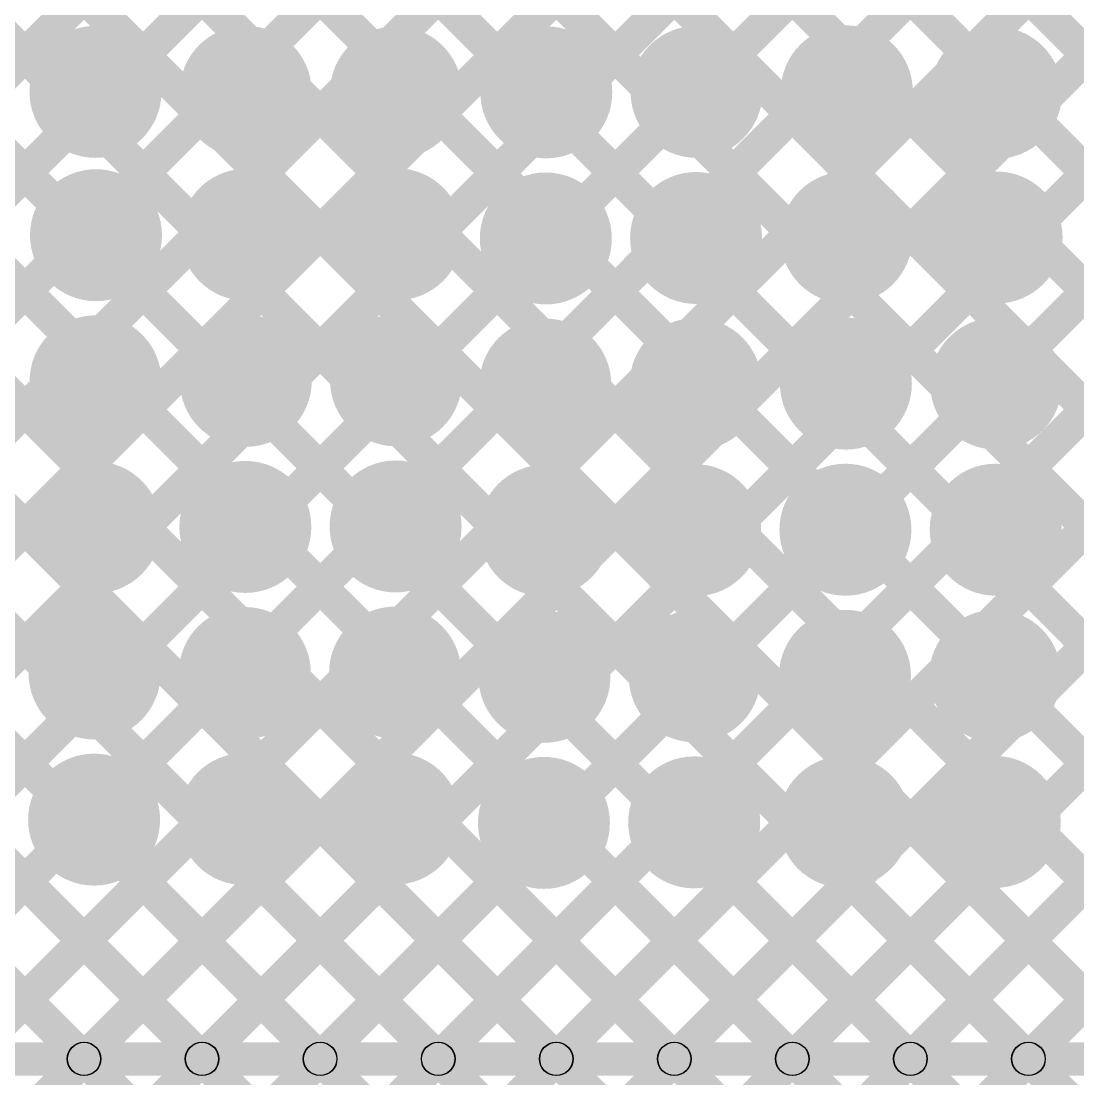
# Model space of a CAD drawing. Header units: millimetres. Extents: x -0.24 to 2.5, y 0 to 2.55.
# Drawn here: x 1.858 to 2.1111, y 0.7962 to 1.0496 of the extents above; entities that cross this region are included whole.
import ezdxf

# ---------------------------------------------------------------- set-up
doc = ezdxf.new("R2010")
doc.units = ezdxf.units.MM
doc.header["$MEASUREMENT"] = 0
for name, color, linetype in [('BottomLayer', 5, 'Continuous'), ('BottomSolder', 6, 'Continuous'), ('TopLayer', 1, 'Continuous'), ('TopSolder', 216, 'Continuous'), ('ViaHoleLayer', 16, 'Continuous')]:
    doc.layers.add(name, color=color, linetype=linetype)

msp = doc.modelspace()

# ---------------------------------------------------------------- hatches: boundary and pattern name
at = {"layer": 'BottomLayer'}
for points in [[(1.59671, 1.52424), (1.60236, 1.5299), (2.40183, 0.73044), (2.39617, 0.72478)], [(1.63789, 1.51135), (1.64354, 1.517), (2.40183, 0.75872), (2.39617, 0.75306)], [(1.58372, 1.50895), (1.58937, 1.5146), (2.40183, 0.70215), (2.39617, 0.69649)], [(1.56771, 1.49667), (1.57337, 1.50233), (2.40183, 0.67387), (2.39617, 0.66821)], [(1.5484, 1.48769), (1.55406, 1.49335), (2.40183, 0.64558), (2.39617, 0.63993)], [(1.5248, 1.48302), (1.53045, 1.48867), (2.2963, 0.72283), (2.29064, 0.71717)], [(1.50499, 1.47454), (1.51065, 1.48019), (2.26801, 0.72283), (2.26236, 0.71717)], [(1.49141, 1.45984), (1.49706, 1.46549), (2.17873, 0.78383), (2.17307, 0.77817)], [(1.48377, 1.43919), (1.48943, 1.44485), (2.15044, 0.78383), (2.14479, 0.77817)], [(1.48317, 1.4115), (1.48883, 1.41716), (2.13583, 0.77016), (2.13017, 0.7645)], [(1.48317, 1.38322), (1.48883, 1.38888), (2.13583, 0.74188), (2.13017, 0.73622)], [(1.48317, 1.35494), (1.48883, 1.36059), (2.13583, 0.71359), (2.13017, 0.70794)], [(1.48317, 1.32665), (1.48883, 1.33231), (2.10831, 0.71283), (2.10265, 0.70717)], [(1.48317, 1.29837), (1.48883, 1.30402), (2.08002, 0.71283), (2.07437, 0.70717)], [(1.48317, 1.27008), (1.48883, 1.27574), (2.05174, 0.71283), (2.04608, 0.70717)], [(1.48317, 1.2418), (1.48883, 1.24745), (2.02345, 0.71283), (2.0178, 0.70717)], [(1.48317, 1.21351), (1.48883, 1.21917), (1.99517, 0.71283), (1.98951, 0.70717)], [(1.55026, 0.72717), (1.5446, 0.73283), (2.00754, 1.19577), (2.01319, 1.19011)], [(1.48317, 1.18523), (1.48883, 1.19089), (1.97583, 0.70389), (1.97017, 0.69823)], [(1.5788, 0.72743), (1.57315, 0.73309), (2.02504, 1.18499), (2.0307, 1.17933)], [(1.57459, 0.66665), (1.56893, 0.6723), (2.079, 1.18238), (2.08466, 1.17672)], [(1.57906, 0.64284), (1.57341, 0.6485), (2.10729, 1.18238), (2.11294, 1.17672)], [(1.59449, 0.71484), (1.58883, 0.72049), (2.05072, 1.18238), (2.05637, 1.17672)], [(1.22183, 0.25732), (1.21617, 0.26298), (2.12965, 1.17646), (2.13531, 1.1708)], [(1.94052, 0.69317), (1.93486, 0.69883), (2.39617, 1.16014), (2.40183, 1.15448)], [(1.22183, 0.22904), (1.21617, 0.23469), (2.13714, 1.15567), (2.1428, 1.15001)], [(1.222, 0.20092), (1.21634, 0.20658), (2.16059, 1.15083), (2.16625, 1.14517)], [(1.23126, 0.1819), (1.22561, 0.18756), (2.18887, 1.15083), (2.19453, 1.14517)], [(1.25088, 0.17323), (1.24522, 0.17889), (2.21716, 1.15083), (2.22282, 1.14517)], [(1.2791, 0.17317), (1.27344, 0.17883), (2.24544, 1.15083), (2.2511, 1.14517)], [(1.30738, 0.17317), (1.30173, 0.17883), (2.27373, 1.15083), (2.27938, 1.14517)], [(1.33567, 0.17317), (1.33001, 0.17883), (2.30201, 1.15083), (2.30767, 1.14517)], [(1.36395, 0.17317), (1.3583, 0.17883), (2.3303, 1.15083), (2.33595, 1.14517)], [(1.89669, 0.67762), (1.89103, 0.68328), (2.35905, 1.15129), (2.3647, 1.14564)], [(1.98281, 0.70717), (1.97715, 0.71283), (2.39617, 1.13185), (2.40183, 1.12619)], [(2.01109, 0.70717), (2.00543, 0.71283), (2.39617, 1.10357), (2.40183, 1.09791)]]:
    msp.add_hatch(color=5, dxfattribs=at).paths.add_polyline_path(points)
h = msp.add_hatch(color=5, dxfattribs=at)
edge = h.paths.add_edge_path()
edge.add_arc((1.87577, 1.03267), 0.01181, 0, 360)
h = msp.add_hatch(color=5, dxfattribs=at)
edge = h.paths.add_edge_path()
edge.add_arc((1.91177, 1.03267), 0.01181, 0, 360)
h = msp.add_hatch(color=5, dxfattribs=at)
edge = h.paths.add_edge_path()
edge.add_arc((1.94777, 1.03255), 0.01181, 0, 360)
h = msp.add_hatch(color=5, dxfattribs=at)
edge = h.paths.add_edge_path()
edge.add_arc((1.98377, 1.03255), 0.01181, 0, 360)
h = msp.add_hatch(color=5, dxfattribs=at)
edge = h.paths.add_edge_path()
edge.add_arc((2.01977, 1.03267), 0.01181, 0, 360)
h = msp.add_hatch(color=5, dxfattribs=at)
edge = h.paths.add_edge_path()
edge.add_arc((2.05577, 1.03278), 0.01181, 0, 360)
h = msp.add_hatch(color=5, dxfattribs=at)
edge = h.paths.add_edge_path()
edge.add_arc((2.09154, 1.03244), 0.01181, 0, 360)
h = msp.add_hatch(color=5, dxfattribs=at)
edge = h.paths.add_edge_path()
edge.add_arc((1.87589, 0.99833), 0.01181, 0, 360)
h = msp.add_hatch(color=5, dxfattribs=at)
edge = h.paths.add_edge_path()
edge.add_arc((1.91189, 0.99845), 0.01181, 0, 360)
h = msp.add_hatch(color=5, dxfattribs=at)
edge = h.paths.add_edge_path()
edge.add_arc((1.94789, 0.99856), 0.01181, 0, 360)
h = msp.add_hatch(color=5, dxfattribs=at)
edge = h.paths.add_edge_path()
edge.add_arc((1.98366, 0.99755), 0.01181, 0, 360)
h = msp.add_hatch(color=5, dxfattribs=at)
edge = h.paths.add_edge_path()
edge.add_arc((2.01966, 0.99767), 0.01181, 0, 360)
h = msp.add_hatch(color=5, dxfattribs=at)
edge = h.paths.add_edge_path()
edge.add_arc((2.05566, 0.99778), 0.01181, 0, 360)
h = msp.add_hatch(color=5, dxfattribs=at)
edge = h.paths.add_edge_path()
edge.add_arc((2.09166, 0.99778), 0.01181, 0, 360)
h = msp.add_hatch(color=5, dxfattribs=at)
edge = h.paths.add_edge_path()
edge.add_arc((1.87578, 0.96333), 0.01181, 0, 360)
h = msp.add_hatch(color=5, dxfattribs=at)
edge = h.paths.add_edge_path()
edge.add_arc((1.91178, 0.96345), 0.01181, 0, 360)
h = msp.add_hatch(color=5, dxfattribs=at)
edge = h.paths.add_edge_path()
edge.add_arc((1.94778, 0.96356), 0.01181, 0, 360)
h = msp.add_hatch(color=5, dxfattribs=at)
edge = h.paths.add_edge_path()
edge.add_arc((1.98355, 0.96255), 0.01181, 0, 360)
h = msp.add_hatch(color=5, dxfattribs=at)
edge = h.paths.add_edge_path()
edge.add_arc((2.01955, 0.96267), 0.01181, 0, 360)
h = msp.add_hatch(color=5, dxfattribs=at)
edge = h.paths.add_edge_path()
edge.add_arc((2.05555, 0.96278), 0.01181, 0, 360)
h = msp.add_hatch(color=5, dxfattribs=at)
edge = h.paths.add_edge_path()
edge.add_arc((2.09155, 0.96278), 0.01181, 0, 360)
h = msp.add_hatch(color=5, dxfattribs=at)
edge = h.paths.add_edge_path()
edge.add_arc((1.87567, 0.92833), 0.01181, 0, 360)
h = msp.add_hatch(color=5, dxfattribs=at)
edge = h.paths.add_edge_path()
edge.add_arc((1.91167, 0.92845), 0.01181, 0, 360)
h = msp.add_hatch(color=5, dxfattribs=at)
edge = h.paths.add_edge_path()
edge.add_arc((1.94767, 0.92856), 0.01181, 0, 360)
h = msp.add_hatch(color=5, dxfattribs=at)
edge = h.paths.add_edge_path()
edge.add_arc((1.98344, 0.92755), 0.01181, 0, 360)
h = msp.add_hatch(color=5, dxfattribs=at)
edge = h.paths.add_edge_path()
edge.add_arc((2.01944, 0.92767), 0.01181, 0, 360)
h = msp.add_hatch(color=5, dxfattribs=at)
edge = h.paths.add_edge_path()
edge.add_arc((2.05544, 0.92778), 0.01181, 0, 360)
h = msp.add_hatch(color=5, dxfattribs=at)
edge = h.paths.add_edge_path()
edge.add_arc((2.09144, 0.92778), 0.01181, 0, 360)
h = msp.add_hatch(color=5, dxfattribs=at)
edge = h.paths.add_edge_path()
edge.add_arc((1.87555, 0.89333), 0.01181, 0, 360)
h = msp.add_hatch(color=5, dxfattribs=at)
edge = h.paths.add_edge_path()
edge.add_arc((1.91155, 0.89345), 0.01181, 0, 360)
h = msp.add_hatch(color=5, dxfattribs=at)
edge = h.paths.add_edge_path()
edge.add_arc((1.94755, 0.89356), 0.01181, 0, 360)
h = msp.add_hatch(color=5, dxfattribs=at)
edge = h.paths.add_edge_path()
edge.add_arc((2.05533, 0.89278), 0.01181, 0, 360)
h = msp.add_hatch(color=5, dxfattribs=at)
edge = h.paths.add_edge_path()
edge.add_arc((2.09133, 0.89278), 0.01181, 0, 360)
h = msp.add_hatch(color=5, dxfattribs=at)
edge = h.paths.add_edge_path()
edge.add_arc((1.98333, 0.89255), 0.01181, 0, 360)
h = msp.add_hatch(color=5, dxfattribs=at)
edge = h.paths.add_edge_path()
edge.add_arc((2.01933, 0.89267), 0.01181, 0, 360)
h = msp.add_hatch(color=5, dxfattribs=at)
edge = h.paths.add_edge_path()
edge.add_arc((1.87544, 0.85833), 0.01181, 0, 360)
h = msp.add_hatch(color=5, dxfattribs=at)
edge = h.paths.add_edge_path()
edge.add_arc((1.91144, 0.85845), 0.01181, 0, 360)
h = msp.add_hatch(color=5, dxfattribs=at)
edge = h.paths.add_edge_path()
edge.add_arc((1.94744, 0.85856), 0.01181, 0, 360)
h = msp.add_hatch(color=5, dxfattribs=at)
edge = h.paths.add_edge_path()
edge.add_arc((1.98321, 0.85755), 0.01181, 0, 360)
h = msp.add_hatch(color=5, dxfattribs=at)
edge = h.paths.add_edge_path()
edge.add_arc((2.01921, 0.85767), 0.01181, 0, 360)
h = msp.add_hatch(color=5, dxfattribs=at)
edge = h.paths.add_edge_path()
edge.add_arc((2.05522, 0.85778), 0.01181, 0, 360)
h = msp.add_hatch(color=5, dxfattribs=at)
edge = h.paths.add_edge_path()
edge.add_arc((2.09122, 0.85778), 0.01181, 0, 360)
at = {"layer": 'BottomSolder'}
h = msp.add_hatch(color=6, dxfattribs=at)
edge = h.paths.add_edge_path()
edge.add_arc((1.87577, 1.03267), 0.01581, 0, 360)
h = msp.add_hatch(color=6, dxfattribs=at)
edge = h.paths.add_edge_path()
edge.add_arc((1.91177, 1.03267), 0.01581, 0, 360)
h = msp.add_hatch(color=6, dxfattribs=at)
edge = h.paths.add_edge_path()
edge.add_arc((1.94777, 1.03255), 0.01581, 0, 360)
h = msp.add_hatch(color=6, dxfattribs=at)
edge = h.paths.add_edge_path()
edge.add_arc((1.98377, 1.03255), 0.01581, 0, 360)
h = msp.add_hatch(color=6, dxfattribs=at)
edge = h.paths.add_edge_path()
edge.add_arc((2.01977, 1.03267), 0.01581, 0, 360)
h = msp.add_hatch(color=6, dxfattribs=at)
edge = h.paths.add_edge_path()
edge.add_arc((2.05577, 1.03278), 0.01581, 0, 360)
h = msp.add_hatch(color=6, dxfattribs=at)
edge = h.paths.add_edge_path()
edge.add_arc((2.09154, 1.03244), 0.01581, 0, 360)
h = msp.add_hatch(color=6, dxfattribs=at)
edge = h.paths.add_edge_path()
edge.add_arc((1.87589, 0.99833), 0.01581, 0, 360)
h = msp.add_hatch(color=6, dxfattribs=at)
edge = h.paths.add_edge_path()
edge.add_arc((1.91189, 0.99845), 0.01581, 0, 360)
h = msp.add_hatch(color=6, dxfattribs=at)
edge = h.paths.add_edge_path()
edge.add_arc((1.94789, 0.99856), 0.01581, 0, 360)
h = msp.add_hatch(color=6, dxfattribs=at)
edge = h.paths.add_edge_path()
edge.add_arc((2.05566, 0.99778), 0.01581, 0, 360)
h = msp.add_hatch(color=6, dxfattribs=at)
edge = h.paths.add_edge_path()
edge.add_arc((2.09166, 0.99778), 0.01581, 0, 360)
h = msp.add_hatch(color=6, dxfattribs=at)
edge = h.paths.add_edge_path()
edge.add_arc((1.98366, 0.99755), 0.01581, 0, 360)
h = msp.add_hatch(color=6, dxfattribs=at)
edge = h.paths.add_edge_path()
edge.add_arc((2.01966, 0.99767), 0.01581, 0, 360)
h = msp.add_hatch(color=6, dxfattribs=at)
edge = h.paths.add_edge_path()
edge.add_arc((1.87578, 0.96333), 0.01581, 0, 360)
h = msp.add_hatch(color=6, dxfattribs=at)
edge = h.paths.add_edge_path()
edge.add_arc((1.91178, 0.96345), 0.01581, 0, 360)
h = msp.add_hatch(color=6, dxfattribs=at)
edge = h.paths.add_edge_path()
edge.add_arc((1.94778, 0.96356), 0.01581, 0, 360)
h = msp.add_hatch(color=6, dxfattribs=at)
edge = h.paths.add_edge_path()
edge.add_arc((1.98355, 0.96255), 0.01581, 0, 360)
h = msp.add_hatch(color=6, dxfattribs=at)
edge = h.paths.add_edge_path()
edge.add_arc((2.01955, 0.96267), 0.01581, 0, 360)
h = msp.add_hatch(color=6, dxfattribs=at)
edge = h.paths.add_edge_path()
edge.add_arc((2.05555, 0.96278), 0.01581, 0, 360)
h = msp.add_hatch(color=6, dxfattribs=at)
edge = h.paths.add_edge_path()
edge.add_arc((2.09155, 0.96278), 0.01581, 0, 360)
h = msp.add_hatch(color=6, dxfattribs=at)
edge = h.paths.add_edge_path()
edge.add_arc((1.87567, 0.92833), 0.01581, 0, 360)
h = msp.add_hatch(color=6, dxfattribs=at)
edge = h.paths.add_edge_path()
edge.add_arc((1.91167, 0.92845), 0.01581, 0, 360)
h = msp.add_hatch(color=6, dxfattribs=at)
edge = h.paths.add_edge_path()
edge.add_arc((1.94767, 0.92856), 0.01581, 0, 360)
h = msp.add_hatch(color=6, dxfattribs=at)
edge = h.paths.add_edge_path()
edge.add_arc((1.98344, 0.92755), 0.01581, 0, 360)
h = msp.add_hatch(color=6, dxfattribs=at)
edge = h.paths.add_edge_path()
edge.add_arc((2.01944, 0.92767), 0.01581, 0, 360)
h = msp.add_hatch(color=6, dxfattribs=at)
edge = h.paths.add_edge_path()
edge.add_arc((2.05544, 0.92778), 0.01581, 0, 360)
h = msp.add_hatch(color=6, dxfattribs=at)
edge = h.paths.add_edge_path()
edge.add_arc((2.09144, 0.92778), 0.01581, 0, 360)
h = msp.add_hatch(color=6, dxfattribs=at)
edge = h.paths.add_edge_path()
edge.add_arc((1.87555, 0.89333), 0.01581, 0, 360)
h = msp.add_hatch(color=6, dxfattribs=at)
edge = h.paths.add_edge_path()
edge.add_arc((1.91155, 0.89345), 0.01581, 0, 360)
h = msp.add_hatch(color=6, dxfattribs=at)
edge = h.paths.add_edge_path()
edge.add_arc((1.94755, 0.89356), 0.01581, 0, 360)
h = msp.add_hatch(color=6, dxfattribs=at)
edge = h.paths.add_edge_path()
edge.add_arc((1.98333, 0.89255), 0.01581, 0, 360)
h = msp.add_hatch(color=6, dxfattribs=at)
edge = h.paths.add_edge_path()
edge.add_arc((2.01933, 0.89267), 0.01581, 0, 360)
h = msp.add_hatch(color=6, dxfattribs=at)
edge = h.paths.add_edge_path()
edge.add_arc((2.05533, 0.89278), 0.01581, 0, 360)
h = msp.add_hatch(color=6, dxfattribs=at)
edge = h.paths.add_edge_path()
edge.add_arc((2.09133, 0.89278), 0.01581, 0, 360)
h = msp.add_hatch(color=6, dxfattribs=at)
edge = h.paths.add_edge_path()
edge.add_arc((1.91144, 0.85845), 0.01581, 0, 360)
h = msp.add_hatch(color=6, dxfattribs=at)
edge = h.paths.add_edge_path()
edge.add_arc((1.94744, 0.85856), 0.01581, 0, 360)
h = msp.add_hatch(color=6, dxfattribs=at)
edge = h.paths.add_edge_path()
edge.add_arc((1.87544, 0.85833), 0.01581, 0, 360)
h = msp.add_hatch(color=6, dxfattribs=at)
edge = h.paths.add_edge_path()
edge.add_arc((1.98321, 0.85755), 0.01581, 0, 360)
h = msp.add_hatch(color=6, dxfattribs=at)
edge = h.paths.add_edge_path()
edge.add_arc((2.01921, 0.85767), 0.01581, 0, 360)
h = msp.add_hatch(color=6, dxfattribs=at)
edge = h.paths.add_edge_path()
edge.add_arc((2.05522, 0.85778), 0.01581, 0, 360)
h = msp.add_hatch(color=6, dxfattribs=at)
edge = h.paths.add_edge_path()
edge.add_arc((2.09122, 0.85778), 0.01581, 0, 360)
at = {"layer": 'TopLayer'}
for points in [[(1.84753, 0.79817), (1.84187, 0.80383), (2.22039, 1.18234), (2.22605, 1.17669)], [(1.87582, 0.79817), (1.87016, 0.80383), (2.23472, 1.16839), (2.24038, 1.16274)], [(1.96067, 0.79817), (1.95501, 0.80383), (2.31438, 1.1632), (2.32004, 1.15754)], [(1.9041, 0.79817), (1.89844, 0.80383), (2.25647, 1.16186), (2.26213, 1.1562)], [(1.93238, 0.79817), (1.92673, 0.80383), (2.28473, 1.16183), (2.29038, 1.15617)], [(1.52323, 1.14517), (1.52889, 1.15083), (1.87589, 0.80383), (1.87023, 0.79817)], [(1.55026, 0.72717), (1.5446, 0.73283), (1.9626, 1.15083), (1.96826, 1.14517)], [(1.55151, 1.14517), (1.55717, 1.15083), (1.90417, 0.80383), (1.89851, 0.79817)], [(1.5788, 0.72743), (1.57315, 0.73309), (1.99088, 1.15083), (1.99654, 1.14517)], [(1.58011, 0.67217), (1.57445, 0.67783), (2.04745, 1.15083), (2.05311, 1.14517)], [(1.5798, 1.14517), (1.58545, 1.15083), (1.93245, 0.80383), (1.9268, 0.79817)], [(1.59449, 0.71484), (1.58883, 0.72049), (2.01917, 1.15083), (2.02483, 1.14517)], [(1.60808, 1.14517), (1.61374, 1.15083), (1.96074, 0.80383), (1.95508, 0.79817)], [(1.63637, 1.14517), (1.64202, 1.15083), (1.98902, 0.80383), (1.98337, 0.79817)], [(1.66465, 1.14517), (1.67031, 1.15083), (2.01731, 0.80383), (2.01165, 0.79817)], [(1.69294, 1.14517), (1.69859, 1.15083), (2.04559, 0.80383), (2.03994, 0.79817)], [(1.72122, 1.14517), (1.72688, 1.15083), (2.07388, 0.80383), (2.06822, 0.79817)], [(1.73378, 0.79756), (1.72812, 0.80321), (2.07574, 1.15083), (2.08139, 1.14517)], [(1.7495, 1.14517), (1.75516, 1.15083), (2.10216, 0.80383), (2.0965, 0.79817)], [(1.76268, 0.79817), (1.75702, 0.80383), (2.10402, 1.15083), (2.10968, 1.14517)], [(1.77779, 1.14517), (1.78344, 1.15083), (2.13044, 0.80383), (2.12479, 0.79817)], [(1.79096, 0.79817), (1.78531, 0.80383), (2.13231, 1.15083), (2.13796, 1.14517)], [(1.80607, 1.14517), (1.81173, 1.15083), (2.15873, 0.80383), (2.15307, 0.79817)], [(1.81925, 0.79817), (1.81359, 0.80383), (2.16059, 1.15083), (2.16625, 1.14517)], [(1.83436, 1.14517), (1.84001, 1.15083), (2.18701, 0.80383), (2.18136, 0.79817)], [(1.86264, 1.14517), (1.8683, 1.15083), (2.2153, 0.80383), (2.20964, 0.79817)], [(1.89093, 1.14517), (1.89658, 1.15083), (2.24358, 0.80383), (2.23793, 0.79817)], [(1.91921, 1.14517), (1.92487, 1.15083), (2.27187, 0.80383), (2.26621, 0.79817)], [(1.94749, 1.14517), (1.95315, 1.15083), (2.30015, 0.80383), (2.29449, 0.79817)], [(1.97578, 1.14517), (1.98144, 1.15083), (2.32508, 0.80719), (2.31942, 0.80153)], [(1.98895, 0.79817), (1.9833, 0.80383), (2.33117, 1.1517), (2.33683, 1.14605)], [(2.00406, 1.14517), (2.00972, 1.15083), (2.33652, 0.82402), (2.33087, 0.81837)], [(2.01724, 0.79817), (2.01158, 0.80383), (2.33117, 1.12342), (2.33683, 1.11776)], [(2.04552, 0.79817), (2.03986, 0.80383), (2.33117, 1.09514), (2.33683, 1.08948)], [(2.07381, 0.79817), (2.06815, 0.80383), (2.33117, 1.06685), (2.33683, 1.06119)], [(2.10209, 0.79817), (2.09643, 0.80383), (2.33117, 1.03857), (2.33683, 1.03291)], [(1.736, 0.797), (1.736, 0.805), (2.31, 0.805), (2.31, 0.797)]]:
    msp.add_hatch(color=1, dxfattribs=at).paths.add_polyline_path(points)
h = msp.add_hatch(color=1, dxfattribs=at)
edge = h.paths.add_edge_path()
edge.add_arc((1.87577, 1.03267), 0.01181, 0, 360)
h = msp.add_hatch(color=1, dxfattribs=at)
edge = h.paths.add_edge_path()
edge.add_arc((1.91177, 1.03267), 0.01181, 0, 360)
h = msp.add_hatch(color=1, dxfattribs=at)
edge = h.paths.add_edge_path()
edge.add_arc((1.94777, 1.03255), 0.01181, 0, 360)
h = msp.add_hatch(color=1, dxfattribs=at)
edge = h.paths.add_edge_path()
edge.add_arc((1.98377, 1.03255), 0.01181, 0, 360)
h = msp.add_hatch(color=1, dxfattribs=at)
edge = h.paths.add_edge_path()
edge.add_arc((2.01977, 1.03267), 0.01181, 0, 360)
h = msp.add_hatch(color=1, dxfattribs=at)
edge = h.paths.add_edge_path()
edge.add_arc((2.05577, 1.03278), 0.01181, 0, 360)
h = msp.add_hatch(color=1, dxfattribs=at)
edge = h.paths.add_edge_path()
edge.add_arc((2.09154, 1.03244), 0.01181, 0, 360)
h = msp.add_hatch(color=1, dxfattribs=at)
edge = h.paths.add_edge_path()
edge.add_arc((1.87589, 0.99833), 0.01181, 0, 360)
h = msp.add_hatch(color=1, dxfattribs=at)
edge = h.paths.add_edge_path()
edge.add_arc((1.91189, 0.99845), 0.01181, 0, 360)
h = msp.add_hatch(color=1, dxfattribs=at)
edge = h.paths.add_edge_path()
edge.add_arc((1.94789, 0.99856), 0.01181, 0, 360)
h = msp.add_hatch(color=1, dxfattribs=at)
edge = h.paths.add_edge_path()
edge.add_arc((1.98366, 0.99755), 0.01181, 0, 360)
h = msp.add_hatch(color=1, dxfattribs=at)
edge = h.paths.add_edge_path()
edge.add_arc((2.01966, 0.99767), 0.01181, 0, 360)
h = msp.add_hatch(color=1, dxfattribs=at)
edge = h.paths.add_edge_path()
edge.add_arc((2.05566, 0.99778), 0.01181, 0, 360)
h = msp.add_hatch(color=1, dxfattribs=at)
edge = h.paths.add_edge_path()
edge.add_arc((2.09166, 0.99778), 0.01181, 0, 360)
h = msp.add_hatch(color=1, dxfattribs=at)
edge = h.paths.add_edge_path()
edge.add_arc((1.87578, 0.96333), 0.01181, 0, 360)
h = msp.add_hatch(color=1, dxfattribs=at)
edge = h.paths.add_edge_path()
edge.add_arc((1.91178, 0.96345), 0.01181, 0, 360)
h = msp.add_hatch(color=1, dxfattribs=at)
edge = h.paths.add_edge_path()
edge.add_arc((1.94778, 0.96356), 0.01181, 0, 360)
h = msp.add_hatch(color=1, dxfattribs=at)
edge = h.paths.add_edge_path()
edge.add_arc((1.98355, 0.96255), 0.01181, 0, 360)
h = msp.add_hatch(color=1, dxfattribs=at)
edge = h.paths.add_edge_path()
edge.add_arc((2.01955, 0.96267), 0.01181, 0, 360)
h = msp.add_hatch(color=1, dxfattribs=at)
edge = h.paths.add_edge_path()
edge.add_arc((2.05555, 0.96278), 0.01181, 0, 360)
h = msp.add_hatch(color=1, dxfattribs=at)
edge = h.paths.add_edge_path()
edge.add_arc((2.09155, 0.96278), 0.01181, 0, 360)
h = msp.add_hatch(color=1, dxfattribs=at)
edge = h.paths.add_edge_path()
edge.add_arc((1.87567, 0.92833), 0.01181, 0, 360)
h = msp.add_hatch(color=1, dxfattribs=at)
edge = h.paths.add_edge_path()
edge.add_arc((1.91167, 0.92845), 0.01181, 0, 360)
h = msp.add_hatch(color=1, dxfattribs=at)
edge = h.paths.add_edge_path()
edge.add_arc((1.94767, 0.92856), 0.01181, 0, 360)
h = msp.add_hatch(color=1, dxfattribs=at)
edge = h.paths.add_edge_path()
edge.add_arc((1.98344, 0.92755), 0.01181, 0, 360)
h = msp.add_hatch(color=1, dxfattribs=at)
edge = h.paths.add_edge_path()
edge.add_arc((2.01944, 0.92767), 0.01181, 0, 360)
h = msp.add_hatch(color=1, dxfattribs=at)
edge = h.paths.add_edge_path()
edge.add_arc((2.05544, 0.92778), 0.01181, 0, 360)
h = msp.add_hatch(color=1, dxfattribs=at)
edge = h.paths.add_edge_path()
edge.add_arc((2.09144, 0.92778), 0.01181, 0, 360)
h = msp.add_hatch(color=1, dxfattribs=at)
edge = h.paths.add_edge_path()
edge.add_arc((1.87555, 0.89333), 0.01181, 0, 360)
h = msp.add_hatch(color=1, dxfattribs=at)
edge = h.paths.add_edge_path()
edge.add_arc((1.91155, 0.89345), 0.01181, 0, 360)
h = msp.add_hatch(color=1, dxfattribs=at)
edge = h.paths.add_edge_path()
edge.add_arc((1.94755, 0.89356), 0.01181, 0, 360)
h = msp.add_hatch(color=1, dxfattribs=at)
edge = h.paths.add_edge_path()
edge.add_arc((2.05533, 0.89278), 0.01181, 0, 360)
h = msp.add_hatch(color=1, dxfattribs=at)
edge = h.paths.add_edge_path()
edge.add_arc((2.09133, 0.89278), 0.01181, 0, 360)
h = msp.add_hatch(color=1, dxfattribs=at)
edge = h.paths.add_edge_path()
edge.add_arc((1.98333, 0.89255), 0.01181, 0, 360)
h = msp.add_hatch(color=1, dxfattribs=at)
edge = h.paths.add_edge_path()
edge.add_arc((2.01933, 0.89267), 0.01181, 0, 360)
h = msp.add_hatch(color=1, dxfattribs=at)
edge = h.paths.add_edge_path()
edge.add_arc((1.87544, 0.85833), 0.01181, 0, 360)
h = msp.add_hatch(color=1, dxfattribs=at)
edge = h.paths.add_edge_path()
edge.add_arc((1.91144, 0.85845), 0.01181, 0, 360)
h = msp.add_hatch(color=1, dxfattribs=at)
edge = h.paths.add_edge_path()
edge.add_arc((1.94744, 0.85856), 0.01181, 0, 360)
h = msp.add_hatch(color=1, dxfattribs=at)
edge = h.paths.add_edge_path()
edge.add_arc((1.98321, 0.85755), 0.01181, 0, 360)
h = msp.add_hatch(color=1, dxfattribs=at)
edge = h.paths.add_edge_path()
edge.add_arc((2.01921, 0.85767), 0.01181, 0, 360)
h = msp.add_hatch(color=1, dxfattribs=at)
edge = h.paths.add_edge_path()
edge.add_arc((2.05522, 0.85778), 0.01181, 0, 360)
h = msp.add_hatch(color=1, dxfattribs=at)
edge = h.paths.add_edge_path()
edge.add_arc((2.09122, 0.85778), 0.01181, 0, 360)
h = msp.add_hatch(color=1, dxfattribs=at)
edge = h.paths.add_edge_path()
edge.add_arc((1.87299, 0.801), 0.004, 0, 360)
h = msp.add_hatch(color=1, dxfattribs=at)
edge = h.paths.add_edge_path()
edge.add_arc((1.87306, 0.801), 0.004, 0, 360)
h = msp.add_hatch(color=1, dxfattribs=at)
edge = h.paths.add_edge_path()
edge.add_arc((1.90127, 0.801), 0.004, 0, 360)
h = msp.add_hatch(color=1, dxfattribs=at)
edge = h.paths.add_edge_path()
edge.add_arc((1.90134, 0.801), 0.004, 0, 360)
h = msp.add_hatch(color=1, dxfattribs=at)
edge = h.paths.add_edge_path()
edge.add_arc((1.92956, 0.801), 0.004, 0, 360)
h = msp.add_hatch(color=1, dxfattribs=at)
edge = h.paths.add_edge_path()
edge.add_arc((1.92963, 0.801), 0.004, 0, 360)
h = msp.add_hatch(color=1, dxfattribs=at)
edge = h.paths.add_edge_path()
edge.add_arc((1.95784, 0.801), 0.004, 0, 360)
h = msp.add_hatch(color=1, dxfattribs=at)
edge = h.paths.add_edge_path()
edge.add_arc((1.95791, 0.801), 0.004, 0, 360)
h = msp.add_hatch(color=1, dxfattribs=at)
edge = h.paths.add_edge_path()
edge.add_arc((1.98612, 0.801), 0.004, 0, 360)
h = msp.add_hatch(color=1, dxfattribs=at)
edge = h.paths.add_edge_path()
edge.add_arc((1.98619, 0.801), 0.004, 0, 360)
h = msp.add_hatch(color=1, dxfattribs=at)
edge = h.paths.add_edge_path()
edge.add_arc((2.01441, 0.801), 0.004, 0, 360)
h = msp.add_hatch(color=1, dxfattribs=at)
edge = h.paths.add_edge_path()
edge.add_arc((2.01448, 0.801), 0.004, 0, 360)
h = msp.add_hatch(color=1, dxfattribs=at)
edge = h.paths.add_edge_path()
edge.add_arc((2.04269, 0.801), 0.004, 0, 360)
h = msp.add_hatch(color=1, dxfattribs=at)
edge = h.paths.add_edge_path()
edge.add_arc((2.04276, 0.801), 0.004, 0, 360)
h = msp.add_hatch(color=1, dxfattribs=at)
edge = h.paths.add_edge_path()
edge.add_arc((2.07098, 0.801), 0.004, 0, 360)
h = msp.add_hatch(color=1, dxfattribs=at)
edge = h.paths.add_edge_path()
edge.add_arc((2.07105, 0.801), 0.004, 0, 360)
h = msp.add_hatch(color=1, dxfattribs=at)
edge = h.paths.add_edge_path()
edge.add_arc((2.09926, 0.801), 0.004, 0, 360)
h = msp.add_hatch(color=1, dxfattribs=at)
edge = h.paths.add_edge_path()
edge.add_arc((2.09933, 0.801), 0.004, 0, 360)
at = {"layer": 'TopSolder'}
h = msp.add_hatch(color=216, dxfattribs=at)
edge = h.paths.add_edge_path()
edge.add_arc((1.87577, 1.03267), 0.01581, 0, 360)
h = msp.add_hatch(color=216, dxfattribs=at)
edge = h.paths.add_edge_path()
edge.add_arc((1.91177, 1.03267), 0.01581, 0, 360)
h = msp.add_hatch(color=216, dxfattribs=at)
edge = h.paths.add_edge_path()
edge.add_arc((1.94777, 1.03255), 0.01581, 0, 360)
h = msp.add_hatch(color=216, dxfattribs=at)
edge = h.paths.add_edge_path()
edge.add_arc((1.98377, 1.03255), 0.01581, 0, 360)
h = msp.add_hatch(color=216, dxfattribs=at)
edge = h.paths.add_edge_path()
edge.add_arc((2.01977, 1.03267), 0.01581, 0, 360)
h = msp.add_hatch(color=216, dxfattribs=at)
edge = h.paths.add_edge_path()
edge.add_arc((2.05577, 1.03278), 0.01581, 0, 360)
h = msp.add_hatch(color=216, dxfattribs=at)
edge = h.paths.add_edge_path()
edge.add_arc((2.09154, 1.03244), 0.01581, 0, 360)
h = msp.add_hatch(color=216, dxfattribs=at)
edge = h.paths.add_edge_path()
edge.add_arc((1.87589, 0.99833), 0.01581, 0, 360)
h = msp.add_hatch(color=216, dxfattribs=at)
edge = h.paths.add_edge_path()
edge.add_arc((1.91189, 0.99845), 0.01581, 0, 360)
h = msp.add_hatch(color=216, dxfattribs=at)
edge = h.paths.add_edge_path()
edge.add_arc((1.94789, 0.99856), 0.01581, 0, 360)
h = msp.add_hatch(color=216, dxfattribs=at)
edge = h.paths.add_edge_path()
edge.add_arc((2.05566, 0.99778), 0.01581, 0, 360)
h = msp.add_hatch(color=216, dxfattribs=at)
edge = h.paths.add_edge_path()
edge.add_arc((2.09166, 0.99778), 0.01581, 0, 360)
h = msp.add_hatch(color=216, dxfattribs=at)
edge = h.paths.add_edge_path()
edge.add_arc((1.98366, 0.99755), 0.01581, 0, 360)
h = msp.add_hatch(color=216, dxfattribs=at)
edge = h.paths.add_edge_path()
edge.add_arc((2.01966, 0.99767), 0.01581, 0, 360)
h = msp.add_hatch(color=216, dxfattribs=at)
edge = h.paths.add_edge_path()
edge.add_arc((1.87578, 0.96333), 0.01581, 0, 360)
h = msp.add_hatch(color=216, dxfattribs=at)
edge = h.paths.add_edge_path()
edge.add_arc((1.91178, 0.96345), 0.01581, 0, 360)
h = msp.add_hatch(color=216, dxfattribs=at)
edge = h.paths.add_edge_path()
edge.add_arc((1.94778, 0.96356), 0.01581, 0, 360)
h = msp.add_hatch(color=216, dxfattribs=at)
edge = h.paths.add_edge_path()
edge.add_arc((1.98355, 0.96255), 0.01581, 0, 360)
h = msp.add_hatch(color=216, dxfattribs=at)
edge = h.paths.add_edge_path()
edge.add_arc((2.01955, 0.96267), 0.01581, 0, 360)
h = msp.add_hatch(color=216, dxfattribs=at)
edge = h.paths.add_edge_path()
edge.add_arc((2.05555, 0.96278), 0.01581, 0, 360)
h = msp.add_hatch(color=216, dxfattribs=at)
edge = h.paths.add_edge_path()
edge.add_arc((2.09155, 0.96278), 0.01581, 0, 360)
h = msp.add_hatch(color=216, dxfattribs=at)
edge = h.paths.add_edge_path()
edge.add_arc((1.87567, 0.92833), 0.01581, 0, 360)
h = msp.add_hatch(color=216, dxfattribs=at)
edge = h.paths.add_edge_path()
edge.add_arc((1.91167, 0.92845), 0.01581, 0, 360)
h = msp.add_hatch(color=216, dxfattribs=at)
edge = h.paths.add_edge_path()
edge.add_arc((1.94767, 0.92856), 0.01581, 0, 360)
h = msp.add_hatch(color=216, dxfattribs=at)
edge = h.paths.add_edge_path()
edge.add_arc((1.98344, 0.92755), 0.01581, 0, 360)
h = msp.add_hatch(color=216, dxfattribs=at)
edge = h.paths.add_edge_path()
edge.add_arc((2.01944, 0.92767), 0.01581, 0, 360)
h = msp.add_hatch(color=216, dxfattribs=at)
edge = h.paths.add_edge_path()
edge.add_arc((2.05544, 0.92778), 0.01581, 0, 360)
h = msp.add_hatch(color=216, dxfattribs=at)
edge = h.paths.add_edge_path()
edge.add_arc((2.09144, 0.92778), 0.01581, 0, 360)
h = msp.add_hatch(color=216, dxfattribs=at)
edge = h.paths.add_edge_path()
edge.add_arc((1.87555, 0.89333), 0.01581, 0, 360)
h = msp.add_hatch(color=216, dxfattribs=at)
edge = h.paths.add_edge_path()
edge.add_arc((1.91155, 0.89345), 0.01581, 0, 360)
h = msp.add_hatch(color=216, dxfattribs=at)
edge = h.paths.add_edge_path()
edge.add_arc((1.94755, 0.89356), 0.01581, 0, 360)
h = msp.add_hatch(color=216, dxfattribs=at)
edge = h.paths.add_edge_path()
edge.add_arc((1.98333, 0.89255), 0.01581, 0, 360)
h = msp.add_hatch(color=216, dxfattribs=at)
edge = h.paths.add_edge_path()
edge.add_arc((2.01933, 0.89267), 0.01581, 0, 360)
h = msp.add_hatch(color=216, dxfattribs=at)
edge = h.paths.add_edge_path()
edge.add_arc((2.05533, 0.89278), 0.01581, 0, 360)
h = msp.add_hatch(color=216, dxfattribs=at)
edge = h.paths.add_edge_path()
edge.add_arc((2.09133, 0.89278), 0.01581, 0, 360)
h = msp.add_hatch(color=216, dxfattribs=at)
edge = h.paths.add_edge_path()
edge.add_arc((1.91144, 0.85845), 0.01581, 0, 360)
h = msp.add_hatch(color=216, dxfattribs=at)
edge = h.paths.add_edge_path()
edge.add_arc((1.94744, 0.85856), 0.01581, 0, 360)
h = msp.add_hatch(color=216, dxfattribs=at)
edge = h.paths.add_edge_path()
edge.add_arc((1.87544, 0.85833), 0.01581, 0, 360)
h = msp.add_hatch(color=216, dxfattribs=at)
edge = h.paths.add_edge_path()
edge.add_arc((1.98321, 0.85755), 0.01581, 0, 360)
h = msp.add_hatch(color=216, dxfattribs=at)
edge = h.paths.add_edge_path()
edge.add_arc((2.01921, 0.85767), 0.01581, 0, 360)
h = msp.add_hatch(color=216, dxfattribs=at)
edge = h.paths.add_edge_path()
edge.add_arc((2.05522, 0.85778), 0.01581, 0, 360)
h = msp.add_hatch(color=216, dxfattribs=at)
edge = h.paths.add_edge_path()
edge.add_arc((2.09122, 0.85778), 0.01581, 0, 360)
at = {"layer": 'ViaHoleLayer'}
h = msp.add_hatch(color=16, dxfattribs=at)
edge = h.paths.add_edge_path()
edge.add_arc((1.87577, 1.03267), 0.00787, 0, 360)
h = msp.add_hatch(color=16, dxfattribs=at)
edge = h.paths.add_edge_path()
edge.add_arc((1.91177, 1.03267), 0.00787, 0, 360)
h = msp.add_hatch(color=16, dxfattribs=at)
edge = h.paths.add_edge_path()
edge.add_arc((1.94777, 1.03255), 0.00787, 0, 360)
h = msp.add_hatch(color=16, dxfattribs=at)
edge = h.paths.add_edge_path()
edge.add_arc((1.98377, 1.03255), 0.00787, 0, 360)
h = msp.add_hatch(color=16, dxfattribs=at)
edge = h.paths.add_edge_path()
edge.add_arc((2.01977, 1.03267), 0.00787, 0, 360)
h = msp.add_hatch(color=16, dxfattribs=at)
edge = h.paths.add_edge_path()
edge.add_arc((2.05577, 1.03278), 0.00787, 0, 360)
h = msp.add_hatch(color=16, dxfattribs=at)
edge = h.paths.add_edge_path()
edge.add_arc((2.09154, 1.03244), 0.00787, 0, 360)
h = msp.add_hatch(color=16, dxfattribs=at)
edge = h.paths.add_edge_path()
edge.add_arc((1.87589, 0.99833), 0.00787, 0, 360)
h = msp.add_hatch(color=16, dxfattribs=at)
edge = h.paths.add_edge_path()
edge.add_arc((1.91189, 0.99845), 0.00787, 0, 360)
h = msp.add_hatch(color=16, dxfattribs=at)
edge = h.paths.add_edge_path()
edge.add_arc((1.94789, 0.99856), 0.00787, 0, 360)
h = msp.add_hatch(color=16, dxfattribs=at)
edge = h.paths.add_edge_path()
edge.add_arc((1.98366, 0.99755), 0.00787, 0, 360)
h = msp.add_hatch(color=16, dxfattribs=at)
edge = h.paths.add_edge_path()
edge.add_arc((2.01966, 0.99767), 0.00787, 0, 360)
h = msp.add_hatch(color=16, dxfattribs=at)
edge = h.paths.add_edge_path()
edge.add_arc((2.05566, 0.99778), 0.00787, 0, 360)
h = msp.add_hatch(color=16, dxfattribs=at)
edge = h.paths.add_edge_path()
edge.add_arc((2.09166, 0.99778), 0.00787, 0, 360)
h = msp.add_hatch(color=16, dxfattribs=at)
edge = h.paths.add_edge_path()
edge.add_arc((1.87578, 0.96333), 0.00787, 0, 360)
h = msp.add_hatch(color=16, dxfattribs=at)
edge = h.paths.add_edge_path()
edge.add_arc((1.91178, 0.96345), 0.00787, 0, 360)
h = msp.add_hatch(color=16, dxfattribs=at)
edge = h.paths.add_edge_path()
edge.add_arc((1.94778, 0.96356), 0.00787, 0, 360)
h = msp.add_hatch(color=16, dxfattribs=at)
edge = h.paths.add_edge_path()
edge.add_arc((2.01955, 0.96267), 0.00787, 0, 360)
h = msp.add_hatch(color=16, dxfattribs=at)
edge = h.paths.add_edge_path()
edge.add_arc((2.05555, 0.96278), 0.00787, 0, 360)
h = msp.add_hatch(color=16, dxfattribs=at)
edge = h.paths.add_edge_path()
edge.add_arc((2.09155, 0.96278), 0.00787, 0, 360)
h = msp.add_hatch(color=16, dxfattribs=at)
edge = h.paths.add_edge_path()
edge.add_arc((1.98355, 0.96255), 0.00787, 0, 360)
h = msp.add_hatch(color=16, dxfattribs=at)
edge = h.paths.add_edge_path()
edge.add_arc((1.87567, 0.92833), 0.00787, 0, 360)
h = msp.add_hatch(color=16, dxfattribs=at)
edge = h.paths.add_edge_path()
edge.add_arc((1.91167, 0.92845), 0.00787, 0, 360)
h = msp.add_hatch(color=16, dxfattribs=at)
edge = h.paths.add_edge_path()
edge.add_arc((1.94767, 0.92856), 0.00787, 0, 360)
h = msp.add_hatch(color=16, dxfattribs=at)
edge = h.paths.add_edge_path()
edge.add_arc((1.98344, 0.92755), 0.00787, 0, 360)
h = msp.add_hatch(color=16, dxfattribs=at)
edge = h.paths.add_edge_path()
edge.add_arc((2.01944, 0.92767), 0.00787, 0, 360)
h = msp.add_hatch(color=16, dxfattribs=at)
edge = h.paths.add_edge_path()
edge.add_arc((2.05544, 0.92778), 0.00787, 0, 360)
h = msp.add_hatch(color=16, dxfattribs=at)
edge = h.paths.add_edge_path()
edge.add_arc((2.09144, 0.92778), 0.00787, 0, 360)
h = msp.add_hatch(color=16, dxfattribs=at)
edge = h.paths.add_edge_path()
edge.add_arc((1.87555, 0.89333), 0.00787, 0, 360)
h = msp.add_hatch(color=16, dxfattribs=at)
edge = h.paths.add_edge_path()
edge.add_arc((1.91155, 0.89345), 0.00787, 0, 360)
h = msp.add_hatch(color=16, dxfattribs=at)
edge = h.paths.add_edge_path()
edge.add_arc((1.94755, 0.89356), 0.00787, 0, 360)
h = msp.add_hatch(color=16, dxfattribs=at)
edge = h.paths.add_edge_path()
edge.add_arc((1.98333, 0.89255), 0.00787, 0, 360)
h = msp.add_hatch(color=16, dxfattribs=at)
edge = h.paths.add_edge_path()
edge.add_arc((2.01933, 0.89267), 0.00787, 0, 360)
h = msp.add_hatch(color=16, dxfattribs=at)
edge = h.paths.add_edge_path()
edge.add_arc((2.05533, 0.89278), 0.00787, 0, 360)
h = msp.add_hatch(color=16, dxfattribs=at)
edge = h.paths.add_edge_path()
edge.add_arc((2.09133, 0.89278), 0.00787, 0, 360)
h = msp.add_hatch(color=16, dxfattribs=at)
edge = h.paths.add_edge_path()
edge.add_arc((1.87544, 0.85833), 0.00787, 0, 360)
h = msp.add_hatch(color=16, dxfattribs=at)
edge = h.paths.add_edge_path()
edge.add_arc((1.91144, 0.85845), 0.00787, 0, 360)
h = msp.add_hatch(color=16, dxfattribs=at)
edge = h.paths.add_edge_path()
edge.add_arc((1.94744, 0.85856), 0.00787, 0, 360)
h = msp.add_hatch(color=16, dxfattribs=at)
edge = h.paths.add_edge_path()
edge.add_arc((1.98321, 0.85755), 0.00787, 0, 360)
h = msp.add_hatch(color=16, dxfattribs=at)
edge = h.paths.add_edge_path()
edge.add_arc((2.01921, 0.85767), 0.00787, 0, 360)
h = msp.add_hatch(color=16, dxfattribs=at)
edge = h.paths.add_edge_path()
edge.add_arc((2.05522, 0.85778), 0.00787, 0, 360)
h = msp.add_hatch(color=16, dxfattribs=at)
edge = h.paths.add_edge_path()
edge.add_arc((2.09122, 0.85778), 0.00787, 0, 360)

# ---------------------------------------------------------------- linework, layer by layer
at = {"layer": 'TopLayer'}
for centre in [(1.87299, 0.801), (1.87306, 0.801), (1.90127, 0.801), (1.90134, 0.801), (1.92956, 0.801), (1.92963, 0.801), (1.95784, 0.801), (1.95791, 0.801), (1.98612, 0.801), (1.98619, 0.801), (2.01441, 0.801), (2.01448, 0.801), (2.04269, 0.801), (2.04276, 0.801), (2.07098, 0.801), (2.07105, 0.801), (2.09926, 0.801), (2.09933, 0.801)]:
    msp.add_circle(centre, 0.004, dxfattribs=at)

doc.saveas('drawing.dxf')
